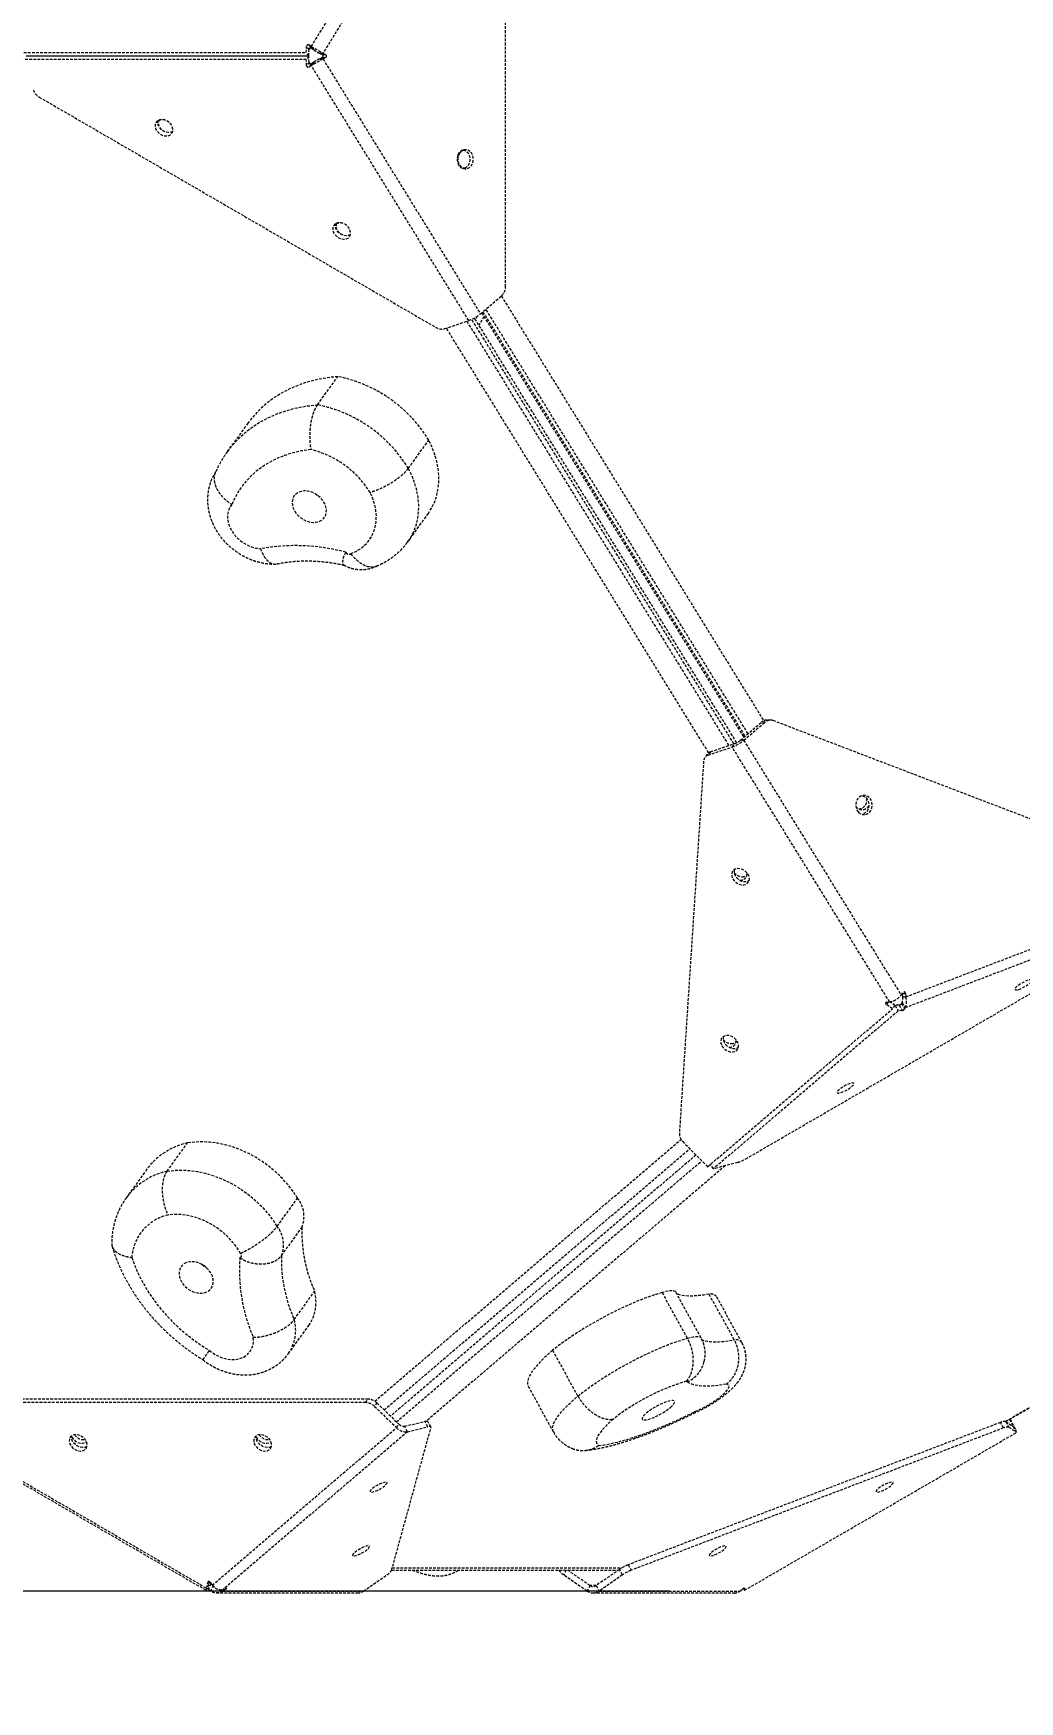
# Model space of a CAD drawing. Header units: millimetres. Extents: x -3321 to 2538, y -2690 to 2358.
# Drawn here: x 162 to 621, y -623 to 153 of the extents above; entities that cross this region are included whole.
import ezdxf

# ---------------------------------------------------------------- set-up
doc = ezdxf.new("R2010")
doc.units = ezdxf.units.MM
doc.linetypes.add('HIDDEN', pattern=[1.905, 1.27, -0.635])
for name, color, linetype in [('DIKOM_ОБЪЕКТ', 7, 'Continuous'), ('DIKOM_РАЗМЕР_ЗОНА', 7, 'Continuous'), ('DIKOM_РАЗМЕР_ОБЪЕКТА', 7, 'Continuous')]:
    doc.layers.add(name, color=color, linetype=linetype)
doc.styles.add('style1', font='arialbd.ttf', dxfattribs={"width": 0.8})
doc.dimstyles.new('1-50', dxfattribs={"dimtxt": 300, "dimasz": 200, "dimexe": 100, "dimexo": 0, "dimgap": 100, "dimtad": 1, "dimtxsty": 'style1', "dimcen": 200, "dimclrd": 7, "dimclre": 7, "dimclrt": 7, "dimadec": 1, "dimazin": 2, "dimtfac": 1, "dimtmove": 0, "dimatfit": 2, "dimfxl": 0, "dimlwd": 25, "dimlwe": 18, "dimarcsym": 0})

# ---------------------------------------------------------------- blocks, each defined once
blk = doc.blocks.new('*D0')
at = {"layer": 'Defpoints', "color": 0, "transparency": 16777216}
for p in [(-975.4, 143.26), (1038.07, 143.66), (1038.07, -1051.64)]:
    blk.add_point(p, dxfattribs=at)
at = {"layer": 'DIKOM_РАЗМЕР_ОБЪЕКТА', "color": 7, "lineweight": 18, "transparency": 16777216}
for p, q in [((-975.4, 143.26), (-975.4, -1151.64)), ((1038.07, 143.66), (1038.07, -1151.64))]:
    blk.add_line(p, q, dxfattribs=at)
at = {"layer": 'DIKOM_РАЗМЕР_ОБЪЕКТА', "color": 7, "lineweight": 25, "transparency": 16777216}
blk.add_line((-775.4, -1051.64), (838.07, -1051.64), dxfattribs=at)
at = {"layer": 'DIKOM_РАЗМЕР_ОБЪЕКТА', "color": 7, "transparency": 16777216}
for points in [[(-775.4, -1018.31), (-775.4, -1084.98), (-975.4, -1051.64)], [(838.07, -1018.31), (838.07, -1084.98), (1038.07, -1051.64)]]:
    blk.add_solid(points, dxfattribs=at)
at = {"layer": 'DIKOM_РАЗМЕР_ОБЪЕКТА', "color": 7, "transparency": 16777216, "insert": (24.76, -798.47), "char_height": 300, "attachment_point": 5, "style": 'style1'}
blk.add_mtext('{\\fArial|b0|i0|c204|p34;2000}', dxfattribs=at)
blk = doc.blocks.new('*D1')
at = {"layer": 'Defpoints', "color": 0, "transparency": 16777216}
for p in [(483.99, 857.85), (-1177.44, -571.13), (457.72, -571.13)]:
    blk.add_point(p, dxfattribs=at)
at = {"layer": 'DIKOM_РАЗМЕР_ОБЪЕКТА', "color": 7, "lineweight": 18, "transparency": 16777216}
for p, q in [((483.99, 857.85), (-1277.44, 857.85)), ((457.72, -571.13), (-1277.44, -571.13))]:
    blk.add_line(p, q, dxfattribs=at)
at = {"layer": 'DIKOM_РАЗМЕР_ОБЪЕКТА', "color": 7, "lineweight": 25, "transparency": 16777216}
blk.add_line((-1177.44, 657.85), (-1177.44, -371.13), dxfattribs=at)
at = {"layer": 'DIKOM_РАЗМЕР_ОБЪЕКТА', "color": 7, "transparency": 16777216}
for points in [[(-1210.77, 657.85), (-1144.1, 657.85), (-1177.44, 857.85)], [(-1210.77, -371.13), (-1144.1, -371.13), (-1177.44, -571.13)]]:
    blk.add_solid(points, dxfattribs=at)
at = {"layer": 'DIKOM_РАЗМЕР_ОБЪЕКТА', "color": 7, "transparency": 16777216, "insert": (-1430.61, 178.44), "char_height": 300, "attachment_point": 5, "rotation": 90, "style": 'style1'}
blk.add_mtext('{\\fArial|b0|i0|c204|p34;1420}', dxfattribs=at)
blk = doc.blocks.new('*D2')
at = {"layer": 'Defpoints', "color": 0, "transparency": 16777216}
for p in [(2538.07, 141.57), (-2475.4, 35.41), (2538.07, -2589.75)]:
    blk.add_point(p, dxfattribs=at)
at = {"layer": 'DIKOM_РАЗМЕР_ЗОНА', "color": 7, "lineweight": 18, "transparency": 16777216}
for p, q in [((2538.07, 141.57), (2538.07, -2689.75)), ((-2475.4, 35.41), (-2475.4, -2689.75))]:
    blk.add_line(p, q, dxfattribs=at)
at = {"layer": 'DIKOM_РАЗМЕР_ЗОНА', "color": 7, "lineweight": 25, "transparency": 16777216}
blk.add_line((-2275.4, -2589.75), (2338.07, -2589.75), dxfattribs=at)
at = {"layer": 'DIKOM_РАЗМЕР_ЗОНА', "color": 7, "transparency": 16777216}
for points in [[(-2275.4, -2556.42), (-2275.4, -2623.08), (-2475.4, -2589.75)], [(2338.07, -2556.42), (2338.07, -2623.08), (2538.07, -2589.75)]]:
    blk.add_solid(points, dxfattribs=at)
at = {"layer": 'DIKOM_РАЗМЕР_ЗОНА', "color": 7, "transparency": 16777216, "insert": (-15.23, -2336.58), "char_height": 300, "attachment_point": 5, "style": 'style1'}
blk.add_mtext('{\\fArial|b0|i0|c204|p34;5000}', dxfattribs=at)

msp = doc.modelspace()

# ---------------------------------------------------------------- linework, layer by layer
at = {"layer": 'DIKOM_ОБЪЕКТ', "color": 7, "linetype": 'HIDDEN', "lineweight": 15}
for p, q in [((290.998, 147.399), (364.281, 265.96)), ((369.718, 262.805), (296.435, 144.244)), ((381.332, 35.505), (381.34, 250.33)), ((289.926, 148.072), (290.998, 147.399)), ((291.067, 146.495), (289.926, 148.072)), ((157.16, 144.553), (288.618, 144.549)), ((288.618, 141.295), (157.16, 141.298)), ((158.302, 142.975), (289.76, 142.972)), ((289.76, 142.872), (158.302, 142.875)), ((288.618, 144.549), (288.806, 147.423)), ((289.76, 142.972), (288.618, 144.549)), ((289.76, 142.872), (288.618, 141.295)), ((288.806, 138.422), (288.618, 141.295)), ((289.947, 145.845), (288.806, 147.423)), ((289.947, 139.999), (288.806, 138.422)), ((289.76, 142.972), (289.947, 145.845)), ((289.947, 139.999), (289.76, 142.872)), ((292.139, 140.022), (290.997, 138.445)), ((292.139, 145.822), (290.998, 147.399)), ((291.067, 146.495), (292.139, 145.822)), ((292.139, 140.022), (291.067, 139.349)), ((296.105, 142.272), (294.857, 141.599)), ((294.857, 141.599), (296.435, 141.599)), ((294.858, 144.244), (296.435, 144.244)), ((294.858, 144.244), (296.105, 143.571)), ((296.105, 143.571), (297.682, 143.571)), ((296.105, 142.272), (297.682, 142.272)), ((296.435, 144.244), (297.682, 143.571)), ((297.682, 142.272), (296.435, 141.599)), ((296.435, 141.599), (369.71, 23.031)), ((291.067, 139.349), (289.925, 137.772)), ((290.997, 138.445), (289.925, 137.772)), ((364.272, 19.877), (290.997, 138.445)), ((164.345, 123.819), (348.938, 16.712)), ((369.71, 23.031), (379.579, 31.46)), ((379.45, 31.351), (501.604, -166.299)), ((370.279, 23.518), (492.346, -173.99)), ((370.848, 24.004), (492.914, -173.504)), ((494.291, -172.329), (372.224, 25.179)), ((353.116, 16.108), (364.272, 19.877)), ((475.937, -181.191), (353.847, 16.355)), ((363.377, 19.575), (485.38, -177.829)), ((487.714, -177.041), (365.663, 20.441)), ((489.027, -176.503), (366.91, 21.087)), ((368.214, 21.897), (367.312, 20.437)), ((371.393, 21.715), (368.957, 17.774)), ((293.856, -19.317), (303.366, -6.174)), ((261.508, -27.826), (251.998, -40.969)), ((336.13, -48.897), (345.64, -35.754)), ((335.818, -83.153), (345.329, -70.01)), ((490.744, -175.358), (500.613, -166.929)), ((492.321, -175.358), (502.19, -166.929)), ((502.19, -166.929), (500.613, -166.929)), ((504.69, -165.974), (503.113, -165.974)), ((679.803, -232.594), (506.004, -166.218)), ((476.869, -180.705), (488.025, -176.935)), ((486.884, -178.513), (488.025, -176.935)), ((492.321, -175.358), (490.744, -175.358)), ((492.321, -175.358), (565.601, -293.922)), ((473.611, -185.012), (462.309, -358.297)), ((475.318, -181.818), (474.177, -183.396)), ((475.728, -182.282), (486.884, -178.513)), ((476.869, -180.705), (475.728, -182.282)), ((560.164, -297.076), (486.884, -178.513)), ((685.972, -254.546), (567.408, -299.843)), ((567.741, -294.739), (686.305, -249.442)), ((493.223, -370.103), (677.82, -263.002)), ((565.601, -293.922), (566.531, -292.734)), ((566.029, -293.376), (566.164, -294.739)), ((566.164, -294.739), (567.741, -294.739)), ((566.217, -293.136), (567.582, -293.136)), ((567.582, -293.136), (567.741, -294.739)), ((475.479, -373.753), (561.521, -300.271)), ((564.154, -301.277), (478.112, -374.759)), ((559.529, -297.149), (558.706, -298.286)), ((561.521, -300.271), (558.706, -298.286)), ((558.774, -297.235), (560.164, -297.076)), ((562.663, -298.694), (560.312, -297.037)), ((562.663, -298.694), (561.521, -300.271)), ((562.743, -298.725), (562.473, -298.956)), ((564.577, -298.515), (562.743, -298.725)), ((562.743, -298.725), (564.154, -301.277)), ((565.988, -301.067), (564.154, -301.277)), ((564.577, -298.515), (565.988, -301.067)), ((565.998, -297.291), (565.697, -297.865)), ((565.697, -297.865), (567.107, -300.417)), ((565.998, -297.291), (567.408, -299.843)), ((567.408, -299.843), (567.107, -300.417)), ((223.836, -375.825), (233.347, -362.682)), ((320.502, -482.832), (463.105, -361.035)), ((463.877, -361.991), (475.479, -373.753)), ((324.901, -486.876), (467.188, -365.348)), ((470.078, -368.277), (327.874, -489.734)), ((330.633, -492.386), (472.759, -370.996)), ((489.46, -371.762), (478.112, -374.759)), ((214.481, -374.865), (204.971, -388.009)), ((483.608, -373.308), (344.602, -492.033)), ((478.112, -374.759), (476.89, -372.548)), ((275.053, -401.525), (284.563, -388.382)), ((277.102, -415.097), (286.613, -401.954)), ((283.043, -444.824), (292.554, -431.681)), ((466.084, -453.554), (454.328, -432.287)), ((472.439, -453.366), (460.683, -432.1)), ((487.896, -454.266), (476.14, -432.999)), ((491.406, -455.481), (479.651, -434.214)), ((280.313, -460.697), (289.824, -447.554)), ((415.085, -480.398), (403.329, -459.131)), ((614.034, -492.243), (671.114, -459.126)), ((614.27, -492.334), (671.21, -459.299)), ((391.921, -475.843), (403.677, -497.109)), ((316.296, -483.468), (124.714, -483.46)), ((317.437, -481.891), (125.855, -481.883)), ((316.296, -483.468), (317.437, -481.891)), ((321.54, -483.645), (320.398, -485.222)), ((320.398, -485.222), (330.665, -495.091)), ((321.54, -483.645), (331.806, -493.514)), ((115.552, -496.285), (242.215, -569.784)), ((244.872, -568.368), (330.665, -495.091)), ((328.365, -561.465), (346.705, -495.084)), ((330.665, -495.091), (331.806, -493.514)), ((334.358, -494.489), (343.829, -492.159)), ((335.769, -497.041), (334.358, -494.489)), ((335.769, -497.041), (345.24, -494.711)), ((345.24, -494.711), (343.829, -492.159)), ((346.689, -494.792), (345.278, -492.24)), ((611.746, -492.725), (438.457, -558.913)), ((613.157, -495.277), (439.868, -561.465)), ((613.157, -495.277), (611.746, -492.725)), ((614.256, -492.325), (615.667, -494.877)), ((614.256, -492.325), (617.921, -494.748)), ((615.667, -494.877), (619.332, -497.3)), ((616.053, -491.3), (617.913, -494.717)), ((616.268, -491.175), (619.054, -496.294)), ((617.913, -494.717), (617.892, -494.729)), ((617.913, -494.717), (619.054, -496.294)), ((619.332, -497.3), (617.921, -494.748)), ((619.054, -496.294), (618.843, -496.416)), ((241.937, -570.789), (115.274, -497.291)), ((335.769, -497.041), (249.977, -570.318)), ((492.663, -570.79), (619.332, -497.3)), ((315.299, -571.13), (326.21, -563.591)), ((328.385, -561.394), (433.944, -561.394)), ((328.674, -560.349), (435.536, -560.349)), ((406.248, -561.463), (406.229, -561.394)), ((406.248, -561.463), (406.286, -561.394)), ((409.618, -561.394), (408.404, -563.59)), ((419.314, -571.13), (408.404, -563.59)), ((420.725, -568.578), (410.33, -561.394)), ((434.458, -561.039), (423.547, -568.578)), ((435.869, -563.591), (424.958, -571.13)), ((435.869, -563.591), (434.458, -561.039)), ((438.457, -558.913), (439.868, -561.465)), ((243.348, -568.238), (241.937, -570.789)), ((242.215, -569.784), (242.764, -567.12)), ((243.356, -568.207), (242.215, -569.784)), ((243.02, -566.766), (242.764, -567.12)), ((244.435, -567.791), (243.046, -570.303)), ((244.108, -571.135), (243.046, -570.303)), ((243.348, -568.238), (243.338, -568.232)), ((243.349, -568.217), (243.348, -568.238)), ((243.356, -568.207), (243.636, -566.849)), ((243.926, -567.12), (244.872, -568.368)), ((245.519, -568.583), (244.108, -571.135)), ((246.783, -572.031), (312.478, -572.026)), ((249.343, -570.397), (249.751, -571.135)), ((251.097, -570.303), (249.751, -571.135)), ((249.751, -571.135), (315.299, -571.13)), ((249.977, -570.318), (251.208, -569.902)), ((250.927, -569.997), (251.097, -570.303)), ((420.725, -568.578), (419.314, -571.13)), ((423.547, -568.578), (420.725, -568.578)), ((422.136, -572.026), (487.817, -572.031)), ((423.547, -568.578), (424.958, -571.13)), ((424.958, -571.13), (490.492, -571.135)), ((490.492, -571.135), (491.554, -570.303)), ((492.185, -569.926), (492.663, -570.79)), ((492.58, -569.857), (492.605, -569.902)), ((492.605, -569.902), (492.663, -570.79))]:
    msp.add_line(p, q, dxfattribs=at)
at = {"layer": 'DIKOM_ОБЪЕКТ', "color": 7, "linetype": 'HIDDEN', "lineweight": 15, "flags": 128}
for points in [[(226.065, 106.97), (226.465, 107.868), (226.535, 108.903), (226.268, 109.993), (225.688, 111.047), (224.84, 111.981), (223.793, 112.719), (222.633, 113.201), (221.452, 113.389), (220.348, 113.267), (219.409, 112.845), (218.711, 112.156), (218.311, 111.258), (218.241, 110.223), (218.507, 109.134), (219.088, 108.079), (219.936, 107.145), (220.983, 106.407), (222.143, 105.925), (223.323, 105.737), (224.428, 105.859), (225.367, 106.281), (226.065, 106.97)], [(226.454, 107.822), (225.569, 107.436), (224.465, 107.314), (223.285, 107.502), (222.124, 107.984), (221.077, 108.722), (220.229, 109.657), (219.649, 110.711), (219.382, 111.8), (219.452, 112.835), (219.464, 112.881)], [(222.856, 107.644), (222.606, 107.759), (221.573, 108.424), (220.726, 109.297), (220.141, 110.302), (219.869, 111.347), (219.935, 112.342), (220.198, 112.992)], [(359.141, 96.795), (358.832, 95.567), (358.83, 94.286), (359.135, 93.056), (359.722, 91.978), (360.545, 91.137), (361.535, 90.603), (362.613, 90.418), (363.692, 90.599), (364.684, 91.129), (365.508, 91.966), (366.099, 93.042), (366.408, 94.27), (366.41, 95.551), (366.105, 96.781), (365.517, 97.859), (364.695, 98.7), (363.705, 99.234), (362.627, 99.418), (361.548, 99.238), (360.556, 98.708), (359.731, 97.871), (359.141, 96.795)], [(361.831, 99.322), (362.128, 99.234), (363.118, 98.7), (363.94, 97.859), (364.528, 96.781), (364.833, 95.551), (364.831, 94.27), (364.522, 93.042), (363.931, 91.966), (363.107, 91.129), (362.115, 90.599), (361.831, 90.515)], [(362.941, 91.011), (362.371, 90.841), (361.565, 90.795)], [(308.796, 58.967), (309.196, 59.865), (309.266, 60.901), (308.999, 61.99), (308.419, 63.044), (307.571, 63.978), (306.524, 64.716), (305.364, 65.199), (304.183, 65.386), (303.079, 65.264), (302.14, 64.842), (301.442, 64.154), (301.042, 63.255), (300.972, 62.22), (301.238, 61.131), (301.819, 60.076), (302.667, 59.142), (303.714, 58.404), (304.874, 57.922), (306.054, 57.734), (307.159, 57.856), (308.098, 58.279), (308.796, 58.967)], [(309.185, 59.819), (308.3, 59.433), (307.196, 59.311), (306.015, 59.499), (304.855, 59.981), (303.808, 60.72), (302.96, 61.654), (302.38, 62.708), (302.113, 63.797), (302.183, 64.833), (302.195, 64.878)], [(305.668, 59.612), (305.341, 59.758), (304.308, 60.423), (303.461, 61.296), (302.875, 62.299), (302.602, 63.345), (302.667, 64.34), (302.931, 64.992)], [(303.366, -6.174), (298.468, -6.715), (293.711, -7.584), (289.118, -8.777), (284.711, -10.289), (280.51, -12.112), (276.536, -14.238), (272.808, -16.657), (269.341, -19.358), (266.154, -22.327), (263.262, -25.55), (261.508, -27.826)], [(251.956, -41.027), (253.751, -38.693), (256.644, -35.47), (259.831, -32.501), (263.297, -29.801), (267.026, -27.382), (271, -25.256), (275.2, -23.432), (279.607, -21.92), (284.2, -20.727), (288.957, -19.858), (293.856, -19.317)], [(345.329, -70.01), (345.362, -69.964), (346.971, -67.427), (348.279, -64.703), (349.276, -61.815), (349.954, -58.784), (350.308, -55.637), (350.334, -52.397), (350.033, -49.093), (349.407, -45.749), (348.46, -42.393), (347.201, -39.052), (345.64, -35.754)], [(290.785, -40.101), (286.571, -40.72), (282.499, -41.642), (278.593, -42.862), (274.872, -44.375), (271.358, -46.171), (268.068, -48.242), (265.021, -50.576), (262.233, -53.161), (259.718, -55.983), (257.491, -59.026), (255.563, -62.275), (253.944, -65.712)], [(336.13, -48.897), (337.691, -52.196), (338.95, -55.536), (339.896, -58.892), (340.523, -62.236), (340.824, -65.541), (340.798, -68.78), (340.444, -71.928), (339.766, -74.958), (338.768, -77.847), (337.46, -80.57), (335.851, -83.107), (335.809, -83.165)], [(283.266, -68.841), (284.248, -70.21), (285.468, -71.436), (286.876, -72.468), (288.414, -73.264), (290.019, -73.791), (291.626, -74.028), (293.168, -73.966), (294.584, -73.606), (295.813, -72.963), (296.807, -72.064), (297.525, -70.945), (297.937, -69.653), (298.026, -68.24), (297.79, -66.765), (297.236, -65.286), (296.389, -63.866), (295.282, -62.561), (293.961, -61.427), (292.481, -60.508), (290.901, -59.843), (289.287, -59.459), (287.704, -59.371), (286.218, -59.583), (284.889, -60.087), (283.771, -60.862), (282.911, -61.876), (282.343, -63.088), (282.091, -64.447), (282.165, -65.899), (282.562, -67.384), (283.266, -68.841)], [(309.294, -88.581), (311.694, -87.551), (313.879, -86.242), (315.822, -84.67), (317.498, -82.855), (318.885, -80.819), (319.968, -78.59), (320.731, -76.193), (321.166, -73.66), (321.268, -71.022), (321.034, -68.312), (320.467, -65.565), (319.576, -62.814), (318.371, -60.095)], [(253.944, -65.712), (252.961, -67.176), (252.305, -68.838), (251.995, -70.652), (252.039, -72.569), (252.435, -74.536), (253.174, -76.498), (254.234, -78.403), (255.587, -80.199), (257.196, -81.835), (259.016, -83.268), (260.998, -84.457), (263.087, -85.371), (265.227, -85.985), (267.358, -86.281)], [(545.695, -208.809), (546.593, -209.534), (547.629, -209.932), (548.718, -209.97), (549.772, -209.647), (550.706, -208.987), (551.444, -208.045), (551.927, -206.897), (552.114, -205.635), (551.992, -204.362), (551.569, -203.182), (550.881, -202.189), (549.983, -201.464), (548.947, -201.066), (547.858, -201.027), (546.804, -201.351), (545.87, -202.011), (545.132, -202.953), (544.65, -204.101), (544.462, -205.363), (544.584, -206.636), (545.007, -207.816), (545.695, -208.809)], [(547.499, -201.095), (548.406, -201.464), (549.304, -202.189), (549.992, -203.182), (550.415, -204.362), (550.537, -205.635), (550.349, -206.897), (549.867, -208.045), (549.129, -208.987), (548.195, -209.647), (547.499, -209.902)], [(493.778, -236.983), (492.841, -236.119), (491.738, -235.477), (490.558, -235.11), (489.397, -235.045), (488.348, -235.29), (487.497, -235.824), (486.913, -236.604), (486.643, -237.567), (486.708, -238.635), (487.105, -239.72), (487.799, -240.736), (488.736, -241.6), (489.839, -242.242), (491.019, -242.61), (492.181, -242.674), (493.229, -242.429), (494.08, -241.895), (494.664, -241.115), (494.934, -240.152), (494.869, -239.085), (494.472, -237.999), (493.778, -236.983)], [(626.385, -286.986), (626.112, -286.795), (625.541, -286.794), (624.718, -286.983), (623.71, -287.346), (622.599, -287.854), (621.475, -288.466), (620.428, -289.133), (619.543, -289.799), (618.893, -290.412), (618.53, -290.922), (618.483, -291.287), (618.756, -291.478), (619.327, -291.479), (620.15, -291.29), (621.158, -290.927), (622.269, -290.419), (623.394, -289.807), (624.441, -289.14), (625.325, -288.474), (625.975, -287.861), (626.338, -287.351), (626.385, -286.986)], [(488.712, -314.646), (487.775, -313.782), (486.672, -313.14), (485.492, -312.772), (484.331, -312.708), (483.282, -312.953), (482.432, -313.487), (481.847, -314.267), (481.577, -315.229), (481.643, -316.297), (482.039, -317.383), (482.734, -318.399), (483.671, -319.262), (484.774, -319.904), (485.954, -320.272), (487.115, -320.336), (488.163, -320.092), (489.014, -319.557), (489.598, -318.777), (489.869, -317.815), (489.803, -316.747), (489.407, -315.662), (488.712, -314.646)], [(543.653, -334.987), (543.38, -334.796), (542.809, -334.795), (541.986, -334.984), (540.978, -335.347), (539.867, -335.855), (538.742, -336.467), (537.695, -337.133), (536.811, -337.8), (536.161, -338.413), (535.798, -338.923), (535.751, -339.287), (536.024, -339.478), (536.595, -339.479), (537.418, -339.291), (538.426, -338.927), (539.537, -338.419), (540.661, -337.807), (541.708, -337.141), (542.593, -336.474), (543.243, -335.861), (543.606, -335.352), (543.653, -334.987)], [(284.563, -388.382), (282.491, -385.226), (280.158, -382.185), (277.582, -379.285), (274.784, -376.547), (271.788, -373.995), (268.617, -371.648), (265.297, -369.527), (261.854, -367.647), (258.317, -366.024), (254.714, -364.672), (251.074, -363.601), (247.427, -362.819), (243.801, -362.334), (240.227, -362.149), (236.733, -362.265), (233.347, -362.682)], [(223.836, -375.825), (227.222, -375.408), (230.716, -375.292), (234.291, -375.477), (237.916, -375.963), (241.564, -376.744), (245.204, -377.815), (248.807, -379.168), (252.344, -380.79), (255.786, -382.67), (259.106, -384.792), (262.278, -387.138), (265.274, -389.69), (268.071, -392.428), (270.647, -395.329), (272.981, -398.369), (275.053, -401.525)], [(258.073, -414.039), (256.432, -411.428), (254.522, -408.931), (252.366, -406.579), (249.991, -404.402), (247.428, -402.427), (244.708, -400.679), (241.864, -399.18), (238.934, -397.949), (235.954, -397.001), (232.961, -396.348), (229.992, -395.998), (227.086, -395.956), (224.278, -396.222)], [(207.41, -415.952), (208.955, -420.152), (210.811, -424.315), (212.968, -428.418), (215.416, -432.438), (218.141, -436.355), (221.129, -440.146), (224.363, -443.793), (227.826, -447.275), (231.499, -450.573), (235.364, -453.671), (239.398, -456.55), (243.581, -459.197)], [(241.175, -432.372), (242.513, -431.882), (243.642, -431.12), (244.516, -430.116), (245.099, -428.914), (245.367, -427.56), (245.309, -426.111), (244.927, -424.627), (244.237, -423.167), (243.268, -421.792), (242.059, -420.558), (240.659, -419.515), (239.126, -418.707), (237.523, -418.166), (235.914, -417.914), (234.367, -417.962), (232.945, -418.308), (231.704, -418.937), (230.698, -419.824), (229.966, -420.933), (229.538, -422.218), (229.433, -423.626), (229.654, -425.1), (230.192, -426.58), (231.026, -428.005), (232.121, -429.316), (233.432, -430.46), (234.906, -431.39), (236.482, -432.069), (238.096, -432.467), (239.682, -432.57), (241.175, -432.372)], [(257.77, -415.925), (258.062, -415.847), (258.301, -415.694), (258.471, -415.477), (258.56, -415.21), (258.562, -414.912), (258.476, -414.604), (258.31, -414.306), (258.073, -414.039)], [(240.161, -419.219), (241.04, -419.945), (242.259, -420.737)], [(454.328, -432.287), (451.519, -433.11), (448.536, -434.1), (445.404, -435.249), (442.148, -436.549), (438.794, -437.988), (435.371, -439.556), (431.904, -441.24), (428.422, -443.025), (424.954, -444.898), (421.527, -446.843), (418.169, -448.845), (414.907, -450.888), (411.767, -452.954), (408.775, -455.028), (405.955, -457.093), (403.329, -459.131)], [(460.683, -432.1), (460.464, -431.835), (459.951, -431.562), (459.214, -431.428), (458.266, -431.434), (457.123, -431.582), (455.803, -431.868), (454.328, -432.287)], [(476.14, -432.999), (473.583, -433.425), (471.195, -433.721), (468.984, -433.888), (466.955, -433.926), (465.116, -433.833), (463.473, -433.61), (462.03, -433.258), (461.145, -432.937)], [(243.581, -459.197), (245.422, -460.603), (247.42, -461.762), (249.518, -462.643), (251.659, -463.22), (253.786, -463.479), (255.839, -463.412), (257.763, -463.021), (259.504, -462.316), (261.016, -461.318), (262.256, -460.052), (263.191, -458.555), (263.795, -456.867), (264.052, -455.034), (263.954, -453.106)], [(415.085, -480.398), (417.711, -478.359), (420.531, -476.294), (423.523, -474.22), (426.662, -472.154), (429.924, -470.111), (433.283, -468.109), (436.71, -466.164), (440.178, -464.291), (443.659, -462.506), (447.126, -460.823), (450.55, -459.255), (453.904, -457.815), (457.159, -456.515), (460.291, -455.366), (463.274, -454.376), (466.084, -453.554)], [(466.084, -453.554), (467.559, -453.134), (468.879, -452.848), (470.022, -452.7), (470.97, -452.694), (471.707, -452.828), (472.22, -453.101), (472.438, -453.366)], [(472.548, -454.044), (473.786, -454.524), (475.229, -454.876), (476.872, -455.099), (478.711, -455.192), (480.739, -455.155), (482.951, -454.988), (485.339, -454.691), (487.896, -454.266)], [(403.329, -459.131), (400.767, -461.367), (398.487, -463.523), (396.507, -465.583), (394.842, -467.529), (393.507, -469.347), (392.511, -471.022), (391.863, -472.541), (391.568, -473.891), (391.628, -475.062), (391.921, -475.843)], [(465.956, -473.918), (466.167, -473.737), (466.309, -473.577), (466.372, -473.451), (466.351, -473.365), (466.247, -473.327), (466.068, -473.339), (465.827, -473.399), (465.539, -473.505)], [(403.677, -497.109), (403.384, -496.328), (403.324, -495.157), (403.619, -493.807), (404.267, -492.289), (405.262, -490.614), (406.598, -488.796), (408.262, -486.849), (410.243, -484.79), (412.523, -482.633), (415.085, -480.398)], [(484.131, -474.927), (480.999, -475.401), (478.095, -475.703), (475.428, -475.835), (473.008, -475.794), (470.844, -475.58), (468.943, -475.196), (467.312, -474.641), (465.956, -473.918)], [(469.598, -487.639), (471.602, -486.734), (473.646, -485.707), (475.674, -484.586), (477.631, -483.401), (479.464, -482.186), (481.121, -480.973), (482.559, -479.795), (483.736, -478.686), (484.621, -477.674), (485.191, -476.789), (485.428, -476.054), (485.327, -475.489), (484.891, -475.11), (484.131, -474.927)], [(424.731, -503.467), (427.477, -503.085), (430.465, -502.515), (433.678, -501.761), (437.101, -500.826), (440.713, -499.716), (444.496, -498.436), (448.43, -496.994), (452.493, -495.396), (456.664, -493.652), (460.921, -491.771), (465.24, -489.763), (469.598, -487.639)], [(458.168, -485.705), (459.091, -484.859), (459.747, -484.102), (460.108, -483.464), (460.161, -482.972), (459.903, -482.646), (459.345, -482.499), (458.509, -482.538), (457.43, -482.761), (456.151, -483.158), (454.726, -483.713), (453.212, -484.405), (451.672, -485.203), (450.168, -486.076), (448.762, -486.989), (447.512, -487.902), (446.469, -488.78), (445.676, -489.586), (445.164, -490.288), (444.956, -490.855), (445.059, -491.266), (445.469, -491.504), (446.17, -491.558), (447.133, -491.427), (448.318, -491.115), (449.677, -490.636), (451.154, -490.01), (452.689, -489.261), (454.219, -488.421), (455.681, -487.524), (457.015, -486.606), (458.168, -485.705)], [(343.829, -492.159), (344.197, -492.081), (344.519, -492.038), (344.792, -492.032), (345.01, -492.063), (345.171, -492.129), (345.273, -492.23), (345.278, -492.24)], [(346.705, -495.084), (346.725, -494.917), (346.684, -494.782), (346.582, -494.681), (346.42, -494.614), (346.202, -494.584), (345.93, -494.59), (345.608, -494.633), (345.24, -494.711)], [(431.584, -491.111), (429.614, -492.858), (427.897, -494.532), (426.45, -496.114), (425.288, -497.59), (424.422, -498.944), (423.861, -500.163), (423.61, -501.234), (423.673, -502.148), (424.048, -502.895), (424.731, -503.467)], [(186.143, -504.771), (186.543, -503.872), (186.613, -502.837), (186.347, -501.748), (185.766, -500.693), (184.918, -499.759), (183.871, -499.021), (182.711, -498.539), (181.53, -498.351), (180.426, -498.473), (179.487, -498.896), (178.789, -499.584), (178.389, -500.482), (178.319, -501.518), (178.586, -502.607), (179.166, -503.661), (180.014, -504.595), (181.061, -505.333), (182.222, -505.816), (183.402, -506.004), (184.506, -505.881), (185.446, -505.459), (186.143, -504.771)], [(179.447, -499.55), (180.146, -500.511), (181.105, -501.354), (182.22, -501.969), (183.403, -502.306), (184.557, -502.337), (185.588, -502.06), (186.291, -501.612)], [(186.532, -503.918), (185.648, -504.304), (184.543, -504.426), (183.363, -504.239), (182.202, -503.756), (181.156, -503.018), (180.308, -502.084), (179.727, -501.03), (179.461, -499.941), (179.53, -498.905), (179.542, -498.859)], [(272.006, -504.774), (272.406, -503.876), (272.476, -502.84), (272.21, -501.751), (271.629, -500.697), (270.781, -499.763), (269.734, -499.025), (268.574, -498.542), (267.393, -498.355), (266.289, -498.477), (265.35, -498.899), (264.652, -499.588), (264.252, -500.486), (264.182, -501.522), (264.448, -502.611), (265.029, -503.665), (265.877, -504.599), (266.924, -505.337), (268.084, -505.819), (269.265, -506.007), (270.369, -505.885), (271.308, -505.462), (272.006, -504.774)], [(265.31, -499.547), (266.011, -500.511), (266.97, -501.354), (268.085, -501.969), (269.268, -502.306), (270.422, -502.337), (271.453, -502.06), (272.153, -501.614)], [(272.395, -503.922), (271.511, -504.308), (270.406, -504.43), (269.226, -504.242), (268.065, -503.76), (267.019, -503.022), (266.171, -502.088), (265.59, -501.034), (265.324, -499.944), (265.393, -498.909), (265.405, -498.863)], [(318.876, -523.96), (318.452, -524.494), (318.341, -524.89), (318.551, -525.118), (319.065, -525.157), (319.843, -525.006), (320.82, -524.676), (321.917, -524.194), (323.046, -523.599), (324.116, -522.939), (325.039, -522.268), (325.741, -521.64), (326.164, -521.106), (326.276, -520.709), (326.066, -520.482), (325.551, -520.442), (324.774, -520.594), (323.797, -520.924), (322.699, -521.406), (321.57, -522.001), (320.5, -522.661), (319.577, -523.332), (318.876, -523.96)], [(554.405, -523.959), (553.981, -524.493), (553.87, -524.89), (554.08, -525.118), (554.594, -525.157), (555.371, -525.006), (556.348, -524.676), (557.446, -524.194), (558.575, -523.599), (559.645, -522.939), (560.568, -522.268), (561.27, -521.64), (561.694, -521.106), (561.805, -520.709), (561.595, -520.482), (561.081, -520.442), (560.304, -520.594), (559.327, -520.924), (558.229, -521.406), (557.1, -522.001), (556.03, -522.66), (555.107, -523.331), (554.405, -523.959)], [(310.68, -553.624), (310.256, -554.158), (310.145, -554.554), (310.355, -554.782), (310.87, -554.821), (311.647, -554.67), (312.624, -554.34), (313.721, -553.858), (314.851, -553.263), (315.92, -552.603), (316.843, -551.932), (317.545, -551.304), (317.969, -550.77), (318.08, -550.373), (317.87, -550.146), (317.355, -550.106), (316.578, -550.258), (315.601, -550.588), (314.503, -551.07), (313.374, -551.665), (312.305, -552.325), (311.382, -552.996), (310.68, -553.624)], [(476.741, -553.623), (476.317, -554.157), (476.206, -554.554), (476.416, -554.781), (476.93, -554.821), (477.707, -554.67), (478.684, -554.34), (479.782, -553.858), (480.911, -553.263), (481.981, -552.603), (482.904, -551.932), (483.606, -551.304), (484.03, -550.77), (484.141, -550.373), (483.931, -550.146), (483.417, -550.106), (482.639, -550.257), (481.662, -550.588), (480.565, -551.07), (479.436, -551.665), (478.366, -552.324), (477.443, -552.995), (476.741, -553.623)]]:
    msp.add_lwpolyline(points, dxfattribs=at)
at = {"layer": 'DIKOM_ОБЪЕКТ', "color": 7, "linetype": 'HIDDEN', "lineweight": 15}
for centre, radius, start, end in [((167.288, 129.074), 6.023, 198.98678, 240.740721), ((221.749, 109.565), 3.733, 70.82937, 129.277694), ((363.918, 94.915), 4.712, 145.906109, 246.864338), ((363.327, 95.613), 3.839, 108.812891, 149.597987), ((361.796, 96), 3.035, 66.709013, 94.357439), ((304.477, 61.577), 3.72, 71.514179, 129.380073), ((376.016, 35.407), 5.317, 312.070124, 1.059682), ((351.707, 21.109), 5.196, 237.802344, 285.734606), ((358.258, 36.508), 17.685, 289.882384, 310.356569), ((290.829, -69.088), 64.151, 31.306688, 78.730395), ((281.319, -82.232), 64.151, 31.306688, 78.730395), ((279.981, -84.035), 45.243, 31.948466, 76.183915), ((300.441, -52.352), 11.299, 227.531358, 240.689132), ((283.574, -175.807), 90.983, 75.027705, 100.266639), ((308.448, -87.381), 1.469, 201.242814, 305.165468), ((503.147, -169.812), 3.839, 90.505514, 131.306555), ((504.684, -169.729), 3.75, 69.397556, 131.70165), ((480.869, -161.883), 17.684, 289.884115, 310.359861), ((485.018, -168.621), 8.842, 289.884115, 310.359861), ((476.634, -185.17), 3.026, 107.419986, 177.024017), ((477.821, -183.666), 3.11, 107.817053, 143.562387), ((547.359, -204.11), 3.538, 216.270876, 333.889901), ((545.679, -203.378), 3.922, 271.730034, 14.685686), ((491.811, -236.336), 4.026, 168.62378, 224.527236), ((491.775, -233.731), 5.104, 219.440468, 268.042776), ((492.763, -236.33), 4.755, 216.509758, 296.093678), ((490.892, -237.534), 2.945, 263.570818, 10.554036), ((491.732, -235.969), 2.866, 267.354956, 316.988144), ((486.745, -313.998), 4.026, 168.62378, 224.527236), ((486.707, -311.397), 5.103, 219.494507, 268.072199), ((487.697, -313.992), 4.755, 216.509758, 296.093678), ((485.824, -315.2), 2.946, 263.571538, 10.685791), ((486.665, -313.635), 2.865, 267.390408, 316.992931), ((240.13, -393.883), 31.93, 102.265519, 143.444087), ((467.281, -358.366), 4.973, 179.198837, 226.802369), ((484.749, -355.976), 16.474, 286.616207, 300.955716), ((230.894, -407.451), 32.404, 102.580099, 143.133207), ((274.138, -396.896), 13.461, 337.931669, 39.239384), ((229.105, -417.423), 21.744, 102.826074, 176.119271), ((264.627, -410.04), 13.461, 337.931669, 39.239384), ((353.627, -404.018), 67.046, 178.235618, 204.367991), ((335.309, -422.133), 77.787, 175.422624, 203.464042), ((344.116, -417.161), 67.046, 178.235618, 204.367991), ((273.695, -436.609), 19.492, 325.83843, 14.642731), ((476.853, -436.619), 3.689, 40.684123, 101.135274), ((264.617, -449.826), 19.093, 325.297133, 15.187179), ((488.609, -457.885), 3.688, 40.656079, 101.140521), ((495.394, -572.629), 103.523, 106.761932, 128.052645), ((316.122, -489.55), 6.084, 45.348948, 88.36684), ((317.264, -487.973), 6.084, 45.348948, 88.36684), ((335.087, -491.17), 5.911, 221.563751, 276.624365), ((334.017, -491.553), 2.955, 221.563751, 276.624365), ((613.555, -496.002), 3.743, 79.197376, 118.896016), ((614.965, -498.554), 3.743, 79.197376, 118.896016), ((185.012, -495.786), 4.915, 211.97209, 278.442111), ((270.877, -495.785), 4.916, 212.017644, 278.382108), ((323.413, -558.601), 5.721, 299.262322, 329.956405), ((411.202, -558.598), 5.723, 210.047688, 240.732171), ((445.716, -577.387), 19.849, 111.44864, 124.552089), ((447.126, -579.939), 19.849, 111.44864, 124.552089), ((312.456, -567.07), 4.957, 270.251291, 304.994439), ((422.136, -567.121), 4.902, 234.858061, 305.137178), ((422.136, -566.574), 2.451, 234.858061, 305.137178)]:
    msp.add_arc(centre, radius, start, end, dxfattribs=at)
for centre, major_axis, ratio, start_param, end_param in [((289.524, 147.423), (0.375, 0.665), 0.9234557, 6.2395139, 8.333909), ((290.666, 145.845), (0.375, 0.665), 0.9234557, 6.2395139, 8.333909), ((290.665, 139.999), (-0.375, 0.665), 0.9234586, 1.091114, 3.1855091), ((295.704, 142.922), (0.803, 0), 0.9341396, 5.2360919, 7.330487), ((297.281, 142.922), (0.803, 0), 0.9341396, 5.2360919, 7.330487), ((289.524, 138.422), (-0.375, 0.665), 0.9234586, 1.091114, 3.1855091), ((566.933, -293.384), (0.17, 0.92), 0.6884734, 5.1096773, 7.2040724), ((559.176, -297.884), (0.838, -0.384), 0.634286, 2.3319372, 4.4263323), ((565.047, -298.114), (0.663, 0.355), 0.2943936, 3.7796602, 5.8740553), ((566.458, -300.666), (0.663, 0.355), 0.2943936, 3.7796602, 5.8740553), ((242.687, -570.303), (0.683, -0.429), 0.2556264, 1.1845554, 2.1348046), ((243.456, -567.522), (-0.488, 0.726), 0.7046065, 4.7937637, 6.8881588), ((244.098, -567.751), (0.683, -0.429), 0.2556264, 1.1845554, 2.6548988), ((250.738, -570.303), (0.827, 0.436), 0.1902812, 5.0589787, 7.1533739), ((491.913, -570.303), (0.683, 0.429), 0.255535, 6.1457545, 8.2401496)]:
    msp.add_ellipse(centre, major_axis=major_axis, ratio=ratio, start_param=start_param, end_param=end_param, dxfattribs=at)
for points, knots in [([(296.435, 141.599), (295.95, 141.313), (295.063, 140.79), (293.624, 139.993), (292.249, 139.168), (291.436, 138.698), (290.997, 138.445)], [0, 0, 0, 0, 0.2731897, 0.5000157, 0.7304031, 1, 1, 1, 1]), ([(290.998, 147.399), (291.444, 147.145), (292.262, 146.68), (293.638, 145.843), (295.067, 145.042), (295.956, 144.524), (296.435, 144.244)], [0, 0, 0, 0, 0.2731897, 0.5000157, 0.7304031, 1, 1, 1, 1]), ([(292.139, 145.822), (292.34, 145.661), (292.704, 145.37), (293.375, 144.909), (294.121, 144.538), (294.598, 144.348), (294.858, 144.244)], [0, 0, 0, 0, 0.27546, 0.4999129, 0.7277706, 1, 1, 1, 1]), ([(294.857, 141.599), (294.595, 141.491), (294.12, 141.295), (293.369, 140.931), (292.695, 140.478), (292.335, 140.183), (292.139, 140.022)], [0, 0, 0, 0, 0.27546001, 0.49991286, 0.72777058, 1, 1, 1, 1]), ([(293.856, -19.317), (293.549, -19.785), (292.927, -20.733), (292.119, -22.561), (291.423, -24.648), (290.876, -26.931), (290.481, -29.378), (290.254, -31.888), (290.199, -34.432), (290.33, -37.22), (290.586, -39.085), (290.783, -40.09), (290.785, -40.101)], [0, 0, 0, 0, 0.1043111, 0.2116563, 0.315965, 0.4232781, 0.5279865, 0.6356765, 0.7413939, 0.8501013, 0.9982854, 1, 1, 1, 1]), ([(251.98, -41.056), (251.687, -41.446), (250.564, -42.937), (248.888, -45.724), (247.31, -48.624), (246.547, -50.391), (246.333, -50.886)], [0, 0, 0, 0, 0.1289092, 0.4934878, 0.8579573, 1, 1, 1, 1]), ([(246.536, -50.427), (246.199, -50.945), (245.372, -52.214), (244.369, -54.412), (243.5, -56.955), (242.932, -59.59), (242.655, -62.285), (242.674, -65.019), (242.988, -67.769), (243.596, -70.511), (244.495, -73.222), (245.681, -75.873), (247.144, -78.438), (248.87, -80.885), (250.843, -83.187), (253.041, -85.316), (255.442, -87.246), (258.023, -88.954), (260.757, -90.418), (263.618, -91.617), (266.577, -92.535), (269.599, -93.143), (272.12, -93.413), (273.617, -93.408), (274.099, -93.406)], [0, 0, 0, 0, 0.0306853, 0.0751963, 0.1195965, 0.1640346, 0.2086574, 0.2536013, 0.2989836, 0.3448903, 0.3913653, 0.4384044, 0.4859588, 0.5339496, 0.5822897, 0.6309049, 0.6797464, 0.7287923, 0.7780373, 0.8274749, 0.8770756, 0.9267697, 0.9764393, 1, 1, 1, 1]), ([(246.339, -50.889), (246.29, -50.974), (245.97, -51.539), (245.752, -52.758), (245.721, -54.518), (246.114, -56.37), (246.886, -58.275), (248.011, -60.153), (249.475, -61.986), (251.402, -63.88), (252.986, -65.083), (253.93, -65.703), (253.944, -65.712)], [0, 0, 0, 0, 0.0210422, 0.1397103, 0.255031, 0.3736904, 0.4891204, 0.6078818, 0.7236092, 0.8426664, 0.9976455, 1, 1, 1, 1]), ([(336.13, -48.897), (335.781, -49.343), (335.075, -50.247), (333.619, -51.678), (331.903, -53.131), (329.976, -54.546), (327.865, -55.906), (325.665, -57.151), (323.4, -58.265), (321.431, -59.091), (319.77, -59.683), (318.852, -59.963), (318.392, -60.089), (318.371, -60.095)], [0, 0, 0, 0, 0.1057519, 0.214571, 0.3203228, 0.4291403, 0.5349127, 0.6437495, 0.7495774, 0.8584695, 0.9271515, 0.9966454, 1, 1, 1, 1]), ([(321.315, -94.33), (321.467, -94.273), (322.667, -93.824), (324.807, -92.767), (327.649, -91.081), (330.272, -89.132), (332.65, -86.951), (334.496, -84.952), (335.443, -83.614), (335.775, -83.145)], [0, 0, 0, 0, 0.02596498, 0.2053511, 0.38330102, 0.55933195, 0.73366058, 0.90660209, 1, 1, 1, 1]), ([(267.358, -86.281), (267.363, -86.295), (267.695, -87.264), (268.374, -88.825), (269.531, -90.658), (270.682, -91.953), (271.921, -92.882), (273.18, -93.367), (274.176, -93.503), (274.713, -93.334), (274.851, -93.291)], [0, 0, 0, 0, 0.0028577, 0.2029759, 0.3509135, 0.5030903, 0.6503794, 0.8018966, 0.9488982, 1, 1, 1, 1]), ([(274.863, -93.342), (275.393, -93.231), (277.21, -92.851), (280.421, -92.369), (284.534, -91.996), (288.758, -91.875), (293.072, -92.001), (297.461, -92.382), (301.875, -92.99), (304.84, -93.602), (306.307, -93.905)], [0, 0, 0, 0, 0.05626, 0.1926289, 0.3285335, 0.4639213, 0.5989335, 0.7336844, 0.8682637, 1, 1, 1, 1]), ([(307.08, -87.913), (307.075, -87.918), (306.749, -88.291), (306.277, -89.139), (305.801, -90.449), (305.55, -91.733), (305.549, -92.805), (305.74, -93.535), (306.007, -93.715), (306.127, -93.796)], [0, 0, 0, 0, 0.0019215, 0.144709, 0.2927374, 0.4776812, 0.6680387, 0.8514, 1, 1, 1, 1]), ([(309.294, -88.581), (309.303, -88.591), (309.671, -89.009), (310.394, -89.829), (311.671, -91.131), (313.194, -92.438), (314.938, -93.577), (316.698, -94.365), (318.391, -94.75), (319.966, -94.774), (320.876, -94.469), (321.312, -94.322)], [0, 0, 0, 0, 0.0021697, 0.0930128, 0.1851254, 0.3214297, 0.4616823, 0.5978937, 0.7380488, 0.874229, 1, 1, 1, 1]), ([(306.125, -93.798), (306.324, -93.921), (307.19, -94.459), (308.897, -95.128), (311.12, -95.738), (313.341, -96.007), (315.483, -95.987), (317.602, -95.693), (319.641, -95.098), (321.075, -94.552), (321.766, -94.124), (321.857, -94.068)], [0, 0, 0, 0, 0.0425488, 0.1859015, 0.3319801, 0.4626368, 0.5927194, 0.7223195, 0.8515644, 0.9805723, 1, 1, 1, 1]), ([(560.164, -297.076), (560.695, -296.959), (561.668, -296.744), (563.138, -296.059), (564.482, -295.12), (565.209, -294.341), (565.601, -293.922)], [0, 0, 0, 0, 0.2731897, 0.5000157, 0.7304031, 1, 1, 1, 1]), ([(566.164, -294.739), (566.161, -295.05), (566.157, -295.616), (566.09, -296.36), (566.062, -296.951), (566.02, -297.171), (565.998, -297.291)], [0, 0, 0, 0, 0.27546, 0.4999129, 0.7277706, 1, 1, 1, 1]), ([(567.741, -294.739), (567.804, -295.339), (567.919, -296.436), (567.863, -297.877), (567.739, -299.075), (567.524, -299.574), (567.408, -299.843)], [0, 0, 0, 0, 0.27318974, 0.50001572, 0.73040314, 1, 1, 1, 1]), ([(223.836, -375.825), (223.537, -376.295), (222.928, -377.249), (222.266, -379.081), (221.804, -381.166), (221.581, -383.442), (221.595, -385.876), (221.845, -388.359), (222.329, -390.863), (222.944, -392.994), (223.604, -394.761), (224.033, -395.723), (224.267, -396.2), (224.278, -396.222)], [0, 0, 0, 0, 0.1057519, 0.214571, 0.3203228, 0.4291403, 0.5349127, 0.6437495, 0.7495774, 0.8584695, 0.9271515, 0.9966454, 1, 1, 1, 1]), ([(204.983, -388.019), (204.419, -388.828), (203.216, -390.553), (201.699, -393.4), (200.376, -396.489), (199.342, -399.705), (198.604, -403.025), (198.152, -406.286), (198.094, -408.451), (198.067, -409.465)], [0, 0, 0, 0, 0.1299779, 0.2771441, 0.4242951, 0.5717673, 0.7198736, 0.8688872, 1, 1, 1, 1]), ([(258.073, -414.039), (258.082, -414.034), (258.476, -413.819), (259.318, -413.398), (260.86, -412.608), (262.729, -411.588), (264.862, -410.306), (266.987, -408.898), (269.003, -407.425), (270.888, -405.897), (272.547, -404.387), (273.991, -402.897), (274.696, -401.986), (275.053, -401.525)], [0, 0, 0, 0, 0.0016811, 0.0720658, 0.143434, 0.2490417, 0.3577086, 0.4632443, 0.5718356, 0.6773472, 0.7859168, 0.8914283, 1, 1, 1, 1]), ([(198.093, -409.465), (198.092, -409.77), (198.089, -410.522), (198.567, -411.641), (199.449, -412.798), (200.72, -413.815), (202.349, -414.684), (204.521, -415.454), (206.312, -415.813), (207.398, -415.95), (207.41, -415.952)], [0, 0, 0, 0, 0.0967116, 0.2384218, 0.3766923, 0.5189001, 0.6585031, 0.8020544, 0.9977358, 1, 1, 1, 1]), ([(198.232, -410.695), (198.422, -411.328), (199.067, -413.465), (200.385, -417.079), (202.273, -421.508), (204.443, -425.871), (206.877, -430.153), (209.566, -434.339), (212.5, -438.41), (215.666, -442.352), (219.052, -446.15), (222.644, -449.79), (226.428, -453.258), (230.389, -456.543), (234.518, -459.624), (237.939, -461.957), (240.007, -463.21), (240.609, -463.575)], [0, 0, 0, 0, 0.0302362, 0.1021136, 0.1740842, 0.2462061, 0.3184406, 0.3907554, 0.4631246, 0.5355288, 0.6079528, 0.6803885, 0.7528337, 0.8252891, 0.897758, 0.9702448, 1, 1, 1, 1]), ([(257.77, -415.925), (257.776, -415.931), (258.26, -416.362), (259.377, -417.083), (261.328, -417.961), (263.582, -418.616), (266.015, -418.976), (268.412, -419.016), (270.653, -418.753), (272.721, -418.205), (274.509, -417.402), (276.033, -416.371), (276.742, -415.526), (277.102, -415.097)], [0, 0, 0, 0, 0.0010789, 0.0812558, 0.1643755, 0.2682236, 0.3751115, 0.4780711, 0.5839566, 0.6864863, 0.7919591, 0.8944892, 1, 1, 1, 1]), ([(263.954, -453.106), (263.968, -453.106), (264.99, -453.104), (266.844, -452.965), (269.563, -452.463), (271.999, -451.795), (274.386, -450.925), (276.615, -449.901), (278.67, -448.735), (280.449, -447.484), (281.969, -446.162), (282.682, -445.274), (283.043, -444.824)], [0, 0, 0, 0, 0.0020436, 0.1451472, 0.2509368, 0.3597579, 0.4650837, 0.5734331, 0.6785533, 0.7867075, 0.8918279, 1, 1, 1, 1]), ([(465.539, -473.505), (465.544, -473.499), (465.791, -473.24), (466.294, -472.658), (467.085, -471.474), (467.851, -469.869), (468.458, -467.81), (468.792, -465.53), (468.831, -463.135), (468.574, -460.649), (468.027, -458.194), (467.213, -455.775), (466.464, -454.301), (466.084, -453.554)], [0, 0, 0, 0, 0.0016811, 0.0720658, 0.143434, 0.2490417, 0.3577086, 0.4632443, 0.5718356, 0.6773472, 0.7859168, 0.8914283, 1, 1, 1, 1]), ([(468.827, -488.502), (469.025, -488.417), (470.015, -487.991), (471.799, -487.144), (474.152, -485.934), (476.448, -484.644), (478.68, -483.285), (480.843, -481.854), (482.939, -480.339), (484.993, -478.697), (486.962, -476.912), (488.672, -475.089), (490.076, -473.275), (491.179, -471.522), (492.075, -469.696), (492.762, -467.774), (493.216, -465.763), (493.418, -463.691), (493.352, -461.595), (493.005, -459.517), (492.392, -457.448), (491.74, -456.154), (491.405, -455.49)], [0, 0, 0, 0, 0.0141202, 0.0703569, 0.1253215, 0.1797489, 0.2343169, 0.2895623, 0.3463803, 0.4061667, 0.471542, 0.5379531, 0.5899715, 0.6377397, 0.6836071, 0.7286991, 0.7735273, 0.818293, 0.8630674, 0.9078712, 0.9527109, 1, 1, 1, 1]), ([(473.857, -464.337), (473.876, -464.275), (474.095, -463.576), (474.275, -462.166), (474.362, -460.141), (474.15, -458.097), (473.652, -456.099), (473.071, -454.508), (472.562, -453.651), (472.404, -453.386)], [0, 0, 0, 0, 0.0172612, 0.1942493, 0.373515, 0.5542898, 0.7360389, 0.9183829, 1, 1, 1, 1]), ([(484.131, -474.927), (484.143, -474.918), (484.978, -474.318), (486.311, -473.085), (487.85, -470.945), (488.918, -468.782), (489.654, -466.414), (490.027, -463.951), (490.04, -461.414), (489.687, -458.925), (488.999, -456.486), (488.267, -455.013), (487.896, -454.266)], [0, 0, 0, 0, 0.0020436, 0.1451472, 0.2509368, 0.3597579, 0.4650837, 0.5734331, 0.6785533, 0.7867075, 0.8918279, 1, 1, 1, 1]), ([(240.599, -463.583), (240.636, -463.614), (241.461, -464.306), (243.208, -465.502), (245.876, -467.075), (248.695, -468.375), (251.619, -469.403), (254.622, -470.135), (257.666, -470.556), (260.713, -470.655), (263.719, -470.427), (266.642, -469.872), (269.44, -469.002), (272.075, -467.83), (274.517, -466.382), (276.732, -464.676), (278.693, -462.792), (279.78, -461.378), (280.307, -460.693)], [0, 0, 0, 0, 0.003191, 0.0708842, 0.138823, 0.2070335, 0.2754904, 0.3441208, 0.4127875, 0.4812895, 0.5493865, 0.6168417, 0.6834676, 0.7491554, 0.8138811, 0.8776942, 0.9407002, 1, 1, 1, 1]), ([(240.617, -463.561), (240.617, -463.545), (240.616, -463.507), (240.907, -463.04), (241.436, -462.244), (242.279, -461.019), (243.07, -459.904), (243.573, -459.207), (243.581, -459.197)], [0, 0, 0, 0, 0.1537125, 0.3504442, 0.5421502, 0.7393721, 0.9960997, 1, 1, 1, 1]), ([(465.956, -473.918), (465.963, -473.915), (466.511, -473.684), (467.64, -473.081), (469.328, -471.84), (470.972, -470.189), (472.384, -468.149), (473.367, -466.165), (473.691, -464.853), (473.821, -464.327)], [0, 0, 0, 0, 0.0019727, 0.1485639, 0.3005357, 0.4904063, 0.6858348, 0.8740808, 1, 1, 1, 1]), ([(415.085, -480.398), (415.501, -481.099), (416.345, -482.522), (417.907, -484.514), (419.653, -486.353), (421.526, -487.948), (423.5, -489.284), (425.485, -490.3), (427.461, -490.985), (429.12, -491.27), (430.477, -491.285), (431.208, -491.191), (431.568, -491.114), (431.584, -491.111)], [0, 0, 0, 0, 0.1057519, 0.214571, 0.3203228, 0.4291403, 0.5349127, 0.6437495, 0.7495774, 0.8584695, 0.9271515, 0.9966454, 1, 1, 1, 1]), ([(418.513, -505.694), (418.744, -505.673), (420.207, -505.543), (422.944, -505.141), (426.77, -504.406), (430.641, -503.481), (434.552, -502.399), (438.517, -501.17), (442.543, -499.801), (446.634, -498.3), (450.785, -496.671), (454.99, -494.922), (459.239, -493.06), (463.52, -491.088), (466.741, -489.543), (468.529, -488.654), (468.881, -488.479)], [0, 0, 0, 0, 0.0168827, 0.1071435, 0.1948818, 0.2795524, 0.3617591, 0.4421487, 0.5212056, 0.5992735, 0.6765978, 0.7533579, 0.829688, 0.9056919, 0.9814521, 1, 1, 1, 1]), ([(468.874, -488.464), (468.896, -488.46), (469.224, -488.396), (469.428, -488.026), (469.595, -487.645), (469.598, -487.639)], [0, 0, 0, 0, 0.0650909, 0.9860091, 1, 1, 1, 1]), ([(403.714, -497.092), (403.891, -497.431), (404.424, -498.445), (405.592, -499.944), (407.14, -501.551), (408.847, -502.899), (410.649, -504.017), (411.893, -504.561), (412.512, -504.831)], [0, 0, 0, 0, 0.09326976, 0.27967667, 0.46230665, 0.64264965, 0.82231909, 1, 1, 1, 1]), ([(412.516, -504.824), (412.55, -504.841), (413.268, -505.205), (414.829, -505.562), (417.119, -505.836), (419.468, -505.642), (422.046, -504.967), (423.782, -504.094), (424.721, -503.474), (424.731, -503.467)], [0, 0, 0, 0, 0.0089496, 0.1888825, 0.3739392, 0.5556062, 0.7424112, 0.9970536, 1, 1, 1, 1]), ([(338.129, -561.394), (338.934, -561.704), (340.605, -562.348), (343.18, -563.142), (345.698, -563.73), (348.081, -564.057), (350.206, -564.146), (352.243, -564.023), (354.25, -563.679), (356.215, -563.089), (357.984, -562.342), (359.028, -561.682), (359.484, -561.394)], [0, 0, 0, 0, 0.113518, 0.2354706, 0.3734064, 0.4827508, 0.5784883, 0.6691191, 0.7575173, 0.8450933, 0.9324307, 1, 1, 1, 1]), ([(249.751, -571.135), (249.23, -571.408), (248.276, -571.908), (246.773, -572.088), (245.356, -571.905), (244.545, -571.405), (244.108, -571.135)], [0, 0, 0, 0, 0.2731897, 0.5000157, 0.7304031, 1, 1, 1, 1]), ([(244.872, -568.368), (245.274, -568.798), (246.01, -569.586), (247.286, -570.283), (248.643, -570.595), (249.509, -570.415), (249.977, -570.318)], [0, 0, 0, 0, 0.2731897, 0.5000157, 0.7304031, 1, 1, 1, 1]), ([(487.807, -572.031), (487.807, -572.031), (488.272, -572.095), (489.243, -571.873), (490.055, -571.393), (490.492, -571.135)], [0, 0, 0, 0, 0.0001637, 0.4608776, 1, 1, 1, 1])]:
    msp.add_open_spline(points, degree=3, knots=knots, dxfattribs=at)

# ---------------------------------------------------------------- dimensions: what is measured, and where the dimension line sits
at = {"layer": 'DIKOM_РАЗМЕР_ЗОНА'}
dim = msp.add_linear_dim(base=(2538.072, -2589.749), p1=(-2475.399, 35.407), p2=(2538.072, 141.574), text='{\\fArial|b0|i0|c204|p34;5000}', dimstyle='1-50', dxfattribs=at)
dim.commit()
dim.dimension.update_dxf_attribs({"geometry": '*D2', "text_midpoint": (-15.23, -2589.749), "dimtype": 160})
at = {"layer": 'DIKOM_РАЗМЕР_ОБЪЕКТА'}
dim = msp.add_linear_dim(base=(-1177.437, -571.133), p1=(483.995, 857.853), p2=(457.725, -571.133), angle=90, text='{\\fArial|b0|i0|c204|p34;1420}', dimstyle='1-50', dxfattribs=at)
dim.commit()
dim.dimension.update_dxf_attribs({"geometry": '*D1', "text_midpoint": (-1177.437, 178.436), "dimtype": 160})
dim = msp.add_linear_dim(base=(1038.072, -1051.644), p1=(-975.399, 143.261), p2=(1038.072, 143.663), text='{\\fArial|b0|i0|c204|p34;2000}', dimstyle='1-50', dxfattribs=at)
dim.commit()
dim.dimension.update_dxf_attribs({"geometry": '*D0', "text_midpoint": (24.765, -1051.644), "dimtype": 160})

doc.saveas('drawing.dxf')
